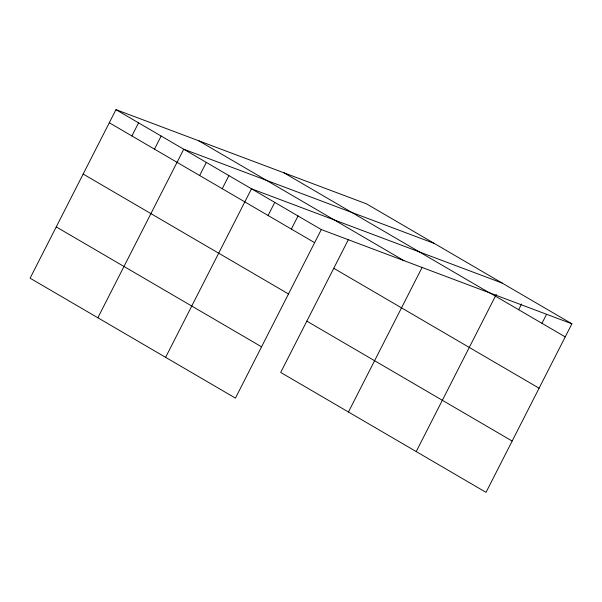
<?xml version="1.0" encoding="UTF-8"?>
<svg xmlns="http://www.w3.org/2000/svg" width="602" height="602" viewBox="0 0 602 602"><rect width="100%" height="100%" fill="white"/><g stroke="black" fill="none" stroke-linecap="round" stroke-linejoin="round"><path stroke-width="0.9" d="M571.9 323.801L366.573 203.89L115.975 109.654L30.1 278.199L235.427 398.11L321.302 229.565L571.9 323.801L486.025 492.346L280.698 372.435L348.52 239.325M131.891 135.947L138.565 122.846M154.473 149.138L161.148 136.037M97.855 317.766L183.73 149.228L434.335 243.464M199.646 175.521L206.32 162.42M222.228 188.704L228.903 175.603M165.618 357.34L251.493 188.795L502.091 283.03M268.086 215.486L274.76 202.385M291.353 229.076L298.028 215.975M348.453 412.001L422.175 267.318M416.215 451.575L496.251 294.498M518.683 309.721L521.603 303.995M541.958 323.312L546.541 314.304M488.959 292.369L565.225 336.902M283.881 172.789L489.2 292.707M198.675 140.748L404.002 260.666M115.975 109.654L321.302 229.565M109.301 122.755L314.628 242.666M333.764 268.289L539.091 388.2M83.166 174.053L288.493 293.964M306.832 321.137L512.159 441.048M56.234 226.901L261.561 346.812"/></g></svg>
